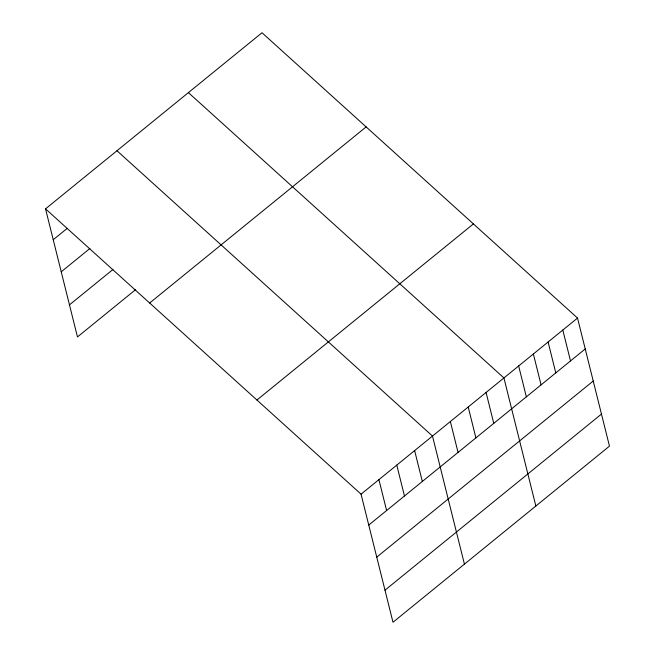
<?xml version="1.0" encoding="UTF-8"?>
<svg xmlns="http://www.w3.org/2000/svg" width="655" height="655" viewBox="0 0 655 655"><rect width="100%" height="100%" fill="white"/><g stroke="black" fill="none" stroke-linecap="round" stroke-linejoin="round"><path stroke-width="0.98" d="M45.531 208.855L262.008 32.75L577.53 318.068L609.469 446.145L392.992 622.25L361.052 494.173L45.531 208.855L77.47 336.932L135.708 289.559M53.235 239.73L67.211 228.366M61.226 271.809L89.956 248.441M69.471 304.862L112.955 269.483M149.651 303.011L366.137 126.906M256.932 400.017L473.409 223.912M361.052 494.173L577.53 318.068M368.757 525.048L585.234 348.943M376.748 557.127L593.233 381.022M384.993 590.171L601.47 414.066M188.411 92.625L503.932 377.943L535.864 506.02M116.975 150.74L432.488 436.058L464.428 564.135M562.809 330.038L570.513 360.921M548.096 342.016L555.792 372.892M533.375 353.987L541.071 384.87M518.654 365.965L526.35 396.848M486.067 392.468L493.772 423.351M468.21 407.001L475.907 437.876M450.353 421.525L458.05 452.408M414.631 450.583L422.336 481.466M396.774 465.115L404.471 495.991M378.918 479.64L386.614 510.523"/></g></svg>
